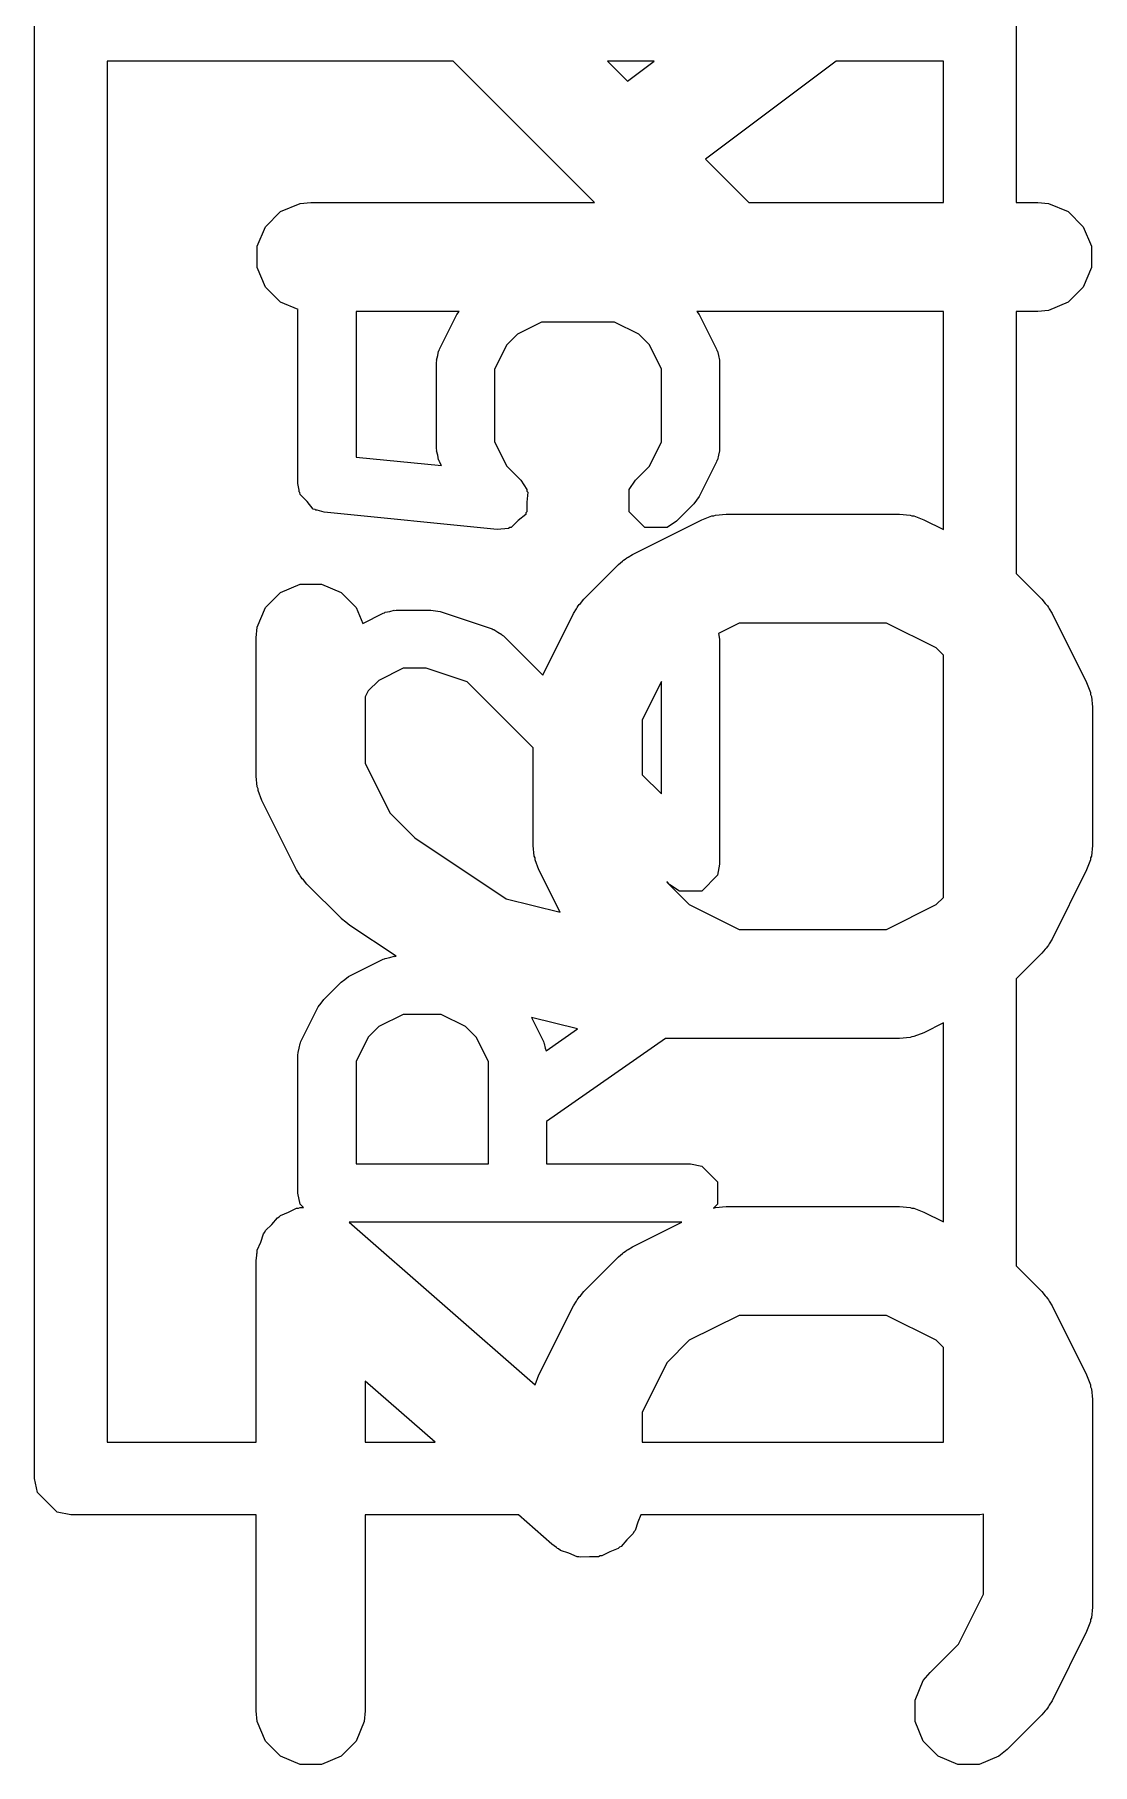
# Model space of a CAD drawing. Extents: x 0.58 to 7.69, y -5.21 to -0.56.
# Drawn here: x 1.9569 to 2.0142, y -2.1282 to -2.0346 of the extents above; entities that cross this region are included whole.
import ezdxf

# ---------------------------------------------------------------- set-up
doc = ezdxf.new("R2010")
doc.units = 0
doc.header["$MEASUREMENT"] = 0
doc.layers.add('BLACK', color=7, linetype='CONTINUOUS')

msp = doc.modelspace()

# ---------------------------------------------------------------- linework, layer by layer
at = {"layer": 'BLACK', "linetype": 'CONTINUOUS'}
for p, q in [((1.95689, -2.112772), (1.95689, -2.034031)), ((2.010039, -2.034031), (2.010039, -2.043658)), ((1.960827, -2.036), (1.960827, -2.110803)), ((1.979553, -2.036), (1.960827, -2.036)), ((1.987212, -2.043658), (1.979553, -2.036)), ((1.987905, -2.036), (1.988993, -2.037088)), ((1.990444, -2.036), (1.987905, -2.036)), ((1.988993, -2.037088), (1.990444, -2.036)), ((2.000287, -2.036), (1.993211, -2.041306)), ((2.006102, -2.036), (2.000287, -2.036)), ((2.006102, -2.043658), (2.006102, -2.036)), ((1.993211, -2.041306), (1.995564, -2.043658)), ((1.970203, -2.044156), (1.971267, -2.043715)), ((1.971267, -2.043715), (1.971843, -2.043658)), ((1.971843, -2.043658), (1.987212, -2.043658)), ((1.995564, -2.043658), (2.006102, -2.043658)), ((2.010039, -2.043658), (2.011213, -2.043658)), ((2.011213, -2.043658), (2.011789, -2.043715)), ((2.011789, -2.043715), (2.012854, -2.044156)), ((1.968947, -2.046035), (1.969388, -2.044971)), ((1.969388, -2.044971), (1.970203, -2.044156)), ((2.012854, -2.044156), (2.013668, -2.044971)), ((2.013668, -2.044971), (2.014109, -2.046035)), ((1.968947, -2.047187), (1.968947, -2.046035)), ((2.014109, -2.046035), (2.014109, -2.047187)), ((1.969388, -2.048252), (1.968947, -2.047187)), ((2.014109, -2.047187), (2.013668, -2.048252)), ((1.970203, -2.049066), (1.969388, -2.048252)), ((2.013668, -2.048252), (2.012854, -2.049066)), ((1.971155, -2.049461), (1.970203, -2.049066)), ((1.971148, -2.049498), (1.971155, -2.049461)), ((1.971148, -2.058872), (1.971148, -2.049498)), ((1.974297, -2.049564), (1.974297, -2.057447)), ((1.97988, -2.049564), (1.974297, -2.049564)), ((1.97975, -2.049731), (1.97988, -2.049564)), ((2.006102, -2.049564), (1.992749, -2.049564)), ((1.992749, -2.049564), (1.992879, -2.049731)), ((2.006102, -2.061377), (2.006102, -2.049564)), ((2.011213, -2.049564), (2.010039, -2.049564)), ((2.010039, -2.049564), (2.010039, -2.063759)), ((2.011789, -2.049507), (2.011213, -2.049564)), ((2.012854, -2.049066), (2.011789, -2.049507)), ((1.978813, -2.051606), (1.97975, -2.049731)), ((1.984343, -2.050136), (1.983029, -2.050793)), ((1.988286, -2.050136), (1.984343, -2.050136)), ((1.9896, -2.050793), (1.988286, -2.050136)), ((1.992879, -2.049731), (1.993816, -2.051606)), ((1.982453, -2.051368), (1.981796, -2.052682)), ((1.983029, -2.050793), (1.982453, -2.051368)), ((1.990176, -2.051369), (1.9896, -2.050793)), ((1.990833, -2.052682), (1.990176, -2.051369)), ((1.978647, -2.05231), (1.978662, -2.052233)), ((1.978647, -2.056997), (1.978647, -2.05231)), ((1.978651, -2.052199), (1.978717, -2.051955)), ((1.978662, -2.052233), (1.978651, -2.052199)), ((1.978717, -2.051955), (1.978767, -2.051708)), ((1.978767, -2.051708), (1.978792, -2.051682)), ((1.978792, -2.051682), (1.978813, -2.051606)), ((1.993816, -2.051606), (1.993837, -2.051682)), ((1.993837, -2.051682), (1.993862, -2.051708)), ((1.993862, -2.051708), (1.993912, -2.051955)), ((1.993912, -2.051955), (1.993978, -2.052199)), ((1.993978, -2.052199), (1.993967, -2.052233)), ((1.993967, -2.052233), (1.993982, -2.05231)), ((1.993982, -2.05231), (1.993982, -2.056997)), ((1.981796, -2.052682), (1.981796, -2.056626)), ((1.990833, -2.056626), (1.990833, -2.052682)), ((1.978662, -2.057075), (1.978647, -2.056997)), ((1.978651, -2.057109), (1.978662, -2.057075)), ((1.978717, -2.057352), (1.978651, -2.057109)), ((1.981796, -2.056626), (1.982453, -2.057939)), ((1.990176, -2.057939), (1.990833, -2.056626)), ((1.993978, -2.057109), (1.993912, -2.057352)), ((1.993982, -2.056997), (1.993967, -2.057075)), ((1.993967, -2.057075), (1.993978, -2.057109)), ((1.974297, -2.057447), (1.978916, -2.057909)), ((1.978767, -2.0576), (1.978717, -2.057352)), ((1.978792, -2.057626), (1.978767, -2.0576)), ((1.978813, -2.057702), (1.978792, -2.057626)), ((1.978916, -2.057909), (1.978813, -2.057702)), ((1.982453, -2.057939), (1.98321, -2.058696)), ((1.989419, -2.058696), (1.990176, -2.057939)), ((1.993816, -2.057702), (1.992879, -2.059576)), ((1.993837, -2.057626), (1.993816, -2.057702)), ((1.993862, -2.0576), (1.993837, -2.057626)), ((1.993912, -2.057352), (1.993862, -2.0576)), ((1.971223, -2.059249), (1.971148, -2.058872)), ((1.98321, -2.058696), (1.983551, -2.059207)), ((1.989078, -2.059207), (1.989419, -2.058696)), ((1.971215, -2.059327), (1.971223, -2.059249)), ((1.971246, -2.059365), (1.971215, -2.059327)), ((1.971267, -2.059475), (1.971246, -2.059365)), ((1.971642, -2.05985), (1.971267, -2.059475)), ((1.971978, -2.06026), (1.971642, -2.05985)), ((1.983551, -2.059207), (1.983551, -2.05929)), ((1.983551, -2.05929), (1.983604, -2.059355)), ((1.983604, -2.059355), (1.983551, -2.059882)), ((1.983551, -2.059882), (1.983551, -2.060412)), ((1.989078, -2.060412), (1.989078, -2.059207)), ((1.992584, -2.059986), (1.991646, -2.060923)), ((1.992724, -2.059776), (1.992584, -2.059986)), ((1.992879, -2.059576), (1.992724, -2.059776)), ((1.972085, -2.060293), (1.971978, -2.06026)), ((1.97212, -2.060327), (1.972085, -2.060293)), ((1.972198, -2.060327), (1.97212, -2.060327)), ((1.972566, -2.060439), (1.972198, -2.060327)), ((1.981939, -2.061376), (1.972566, -2.060439)), ((1.983074, -2.060889), (1.982699, -2.061264)), ((1.983484, -2.060554), (1.983074, -2.060889)), ((1.983492, -2.060471), (1.983484, -2.060554)), ((1.983551, -2.060412), (1.983492, -2.060471)), ((1.98993, -2.061264), (1.989078, -2.060412)), ((1.98927, -2.062718), (1.99302, -2.060843)), ((1.991646, -2.060923), (1.991135, -2.061264)), ((1.99302, -2.060843), (1.993561, -2.060636)), ((1.993561, -2.060636), (1.993666, -2.060629)), ((1.993666, -2.060629), (1.993764, -2.060588)), ((1.993764, -2.060588), (1.99434, -2.060531)), ((1.99434, -2.060531), (2.003714, -2.060531)), ((2.003714, -2.060531), (2.00429, -2.060588)), ((2.00429, -2.060588), (2.004388, -2.060629)), ((2.004388, -2.060629), (2.004494, -2.060636)), ((2.004494, -2.060636), (2.005035, -2.060843)), ((2.005035, -2.060843), (2.006102, -2.061377)), ((1.982551, -2.061317), (1.981939, -2.061376)), ((1.982616, -2.061264), (1.982551, -2.061317)), ((1.982699, -2.061264), (1.982616, -2.061264)), ((1.991135, -2.061264), (1.98993, -2.061264)), ((1.989022, -2.062874), (1.98927, -2.062718)), ((1.986628, -2.065146), (1.988503, -2.063271)), ((1.988503, -2.063271), (1.988729, -2.063085)), ((1.988729, -2.063085), (1.988781, -2.063026)), ((1.988781, -2.063026), (1.988869, -2.06297)), ((1.988869, -2.06297), (1.98895, -2.062904)), ((1.98895, -2.062904), (1.989022, -2.062874)), ((1.970203, -2.064778), (1.971267, -2.064338)), ((1.971267, -2.064338), (1.972419, -2.064338)), ((1.972419, -2.064338), (1.973484, -2.064778)), ((2.010039, -2.063759), (2.011426, -2.065146)), ((1.968947, -2.066658), (1.969388, -2.065593)), ((1.969388, -2.065593), (1.970203, -2.064778)), ((1.973484, -2.064778), (1.974298, -2.065593)), ((1.974298, -2.065593), (1.974656, -2.066456)), ((1.986231, -2.065665), (1.986261, -2.065593)), ((1.986261, -2.065593), (1.986327, -2.065512)), ((1.986327, -2.065512), (1.986383, -2.065423)), ((1.986383, -2.065423), (1.986442, -2.065372)), ((1.986442, -2.065372), (1.986628, -2.065146)), ((2.011426, -2.065146), (2.011612, -2.065372)), ((2.011612, -2.065372), (2.011671, -2.065423)), ((2.011671, -2.065423), (2.011727, -2.065512)), ((2.011727, -2.065512), (2.011794, -2.065593)), ((2.011794, -2.065593), (2.011824, -2.065665)), ((1.974656, -2.066456), (1.975768, -2.0659)), ((1.975768, -2.0659), (1.975844, -2.065879)), ((1.975844, -2.065879), (1.975869, -2.065854)), ((1.975869, -2.065854), (1.976117, -2.065804)), ((1.976117, -2.065804), (1.97636, -2.065738)), ((1.97636, -2.065738), (1.976395, -2.065749)), ((1.976395, -2.065749), (1.976472, -2.065734)), ((1.976472, -2.065734), (1.978347, -2.065734)), ((1.978347, -2.065734), (1.978594, -2.065783)), ((1.978594, -2.065783), (1.978845, -2.065815)), ((1.978845, -2.065815), (1.981657, -2.066752)), ((1.984401, -2.069261), (1.986075, -2.065913)), ((1.986075, -2.065913), (1.986231, -2.065665)), ((1.995037, -2.066437), (1.99392, -2.066996)), ((2.003017, -2.066437), (1.995037, -2.066437)), ((2.005715, -2.067786), (2.003017, -2.066437)), ((2.011824, -2.065665), (2.01198, -2.065913)), ((2.01198, -2.065913), (2.013854, -2.069663)), ((1.968891, -2.067234), (1.968947, -2.066658)), ((1.968891, -2.074733), (1.968891, -2.067234)), ((1.981657, -2.066752), (1.981725, -2.066791)), ((1.981725, -2.066791), (1.981761, -2.066791)), ((1.981761, -2.066791), (1.981971, -2.066931)), ((1.981971, -2.066931), (1.982191, -2.067056)), ((1.982191, -2.067056), (1.982207, -2.067089)), ((1.982207, -2.067089), (1.982272, -2.067132)), ((1.982272, -2.067132), (1.984401, -2.069261)), ((1.99392, -2.066996), (1.993982, -2.067309)), ((1.993982, -2.067309), (1.993982, -2.079495)), ((2.006102, -2.068173), (2.005715, -2.067786)), ((2.006102, -2.081292), (2.006102, -2.068173)), ((1.976844, -2.068883), (1.97553, -2.06954)), ((1.978091, -2.068883), (1.976844, -2.068883)), ((1.980308, -2.069622), (1.978091, -2.068883)), ((1.974954, -2.070116), (1.974796, -2.070432)), ((1.97553, -2.06954), (1.974954, -2.070116)), ((1.983889, -2.073203), (1.980308, -2.069622)), ((1.990833, -2.069603), (1.989794, -2.07168)), ((1.990833, -2.075693), (1.990833, -2.069603)), ((2.013854, -2.069663), (2.014061, -2.070203)), ((2.014061, -2.070203), (2.014069, -2.070309)), ((1.974796, -2.070432), (1.974796, -2.074036)), ((2.014069, -2.070309), (2.014109, -2.070407)), ((2.014109, -2.070407), (2.014166, -2.070983)), ((2.014166, -2.070983), (2.014166, -2.078482)), ((1.989794, -2.07168), (1.989794, -2.074654)), ((1.974796, -2.074036), (1.976145, -2.076733)), ((1.983889, -2.078482), (1.983889, -2.073203)), ((1.968947, -2.075309), (1.968891, -2.074733)), ((1.989794, -2.074654), (1.990833, -2.075693)), ((1.968988, -2.075407), (1.968947, -2.075309)), ((1.968995, -2.075513), (1.968988, -2.075407)), ((1.969202, -2.076053), (1.968995, -2.075513)), ((1.971077, -2.079803), (1.969202, -2.076053)), ((1.976145, -2.076733), (1.977474, -2.078062)), ((1.977474, -2.078062), (1.982429, -2.081366)), ((1.983945, -2.079058), (1.983889, -2.078482)), ((2.014166, -2.078482), (2.014109, -2.079058)), ((1.983986, -2.079156), (1.983945, -2.079058)), ((1.983993, -2.079262), (1.983986, -2.079156)), ((1.9842, -2.079803), (1.983993, -2.079262)), ((1.993982, -2.079495), (1.993862, -2.080097)), ((2.014061, -2.079262), (2.013854, -2.079803)), ((2.014069, -2.079156), (2.014061, -2.079262)), ((2.014109, -2.079058), (2.014069, -2.079156)), ((1.971233, -2.080051), (1.971077, -2.079803)), ((1.971263, -2.080123), (1.971233, -2.080051)), ((1.971329, -2.080204), (1.971263, -2.080123)), ((1.971385, -2.080293), (1.971329, -2.080204)), ((1.971444, -2.080344), (1.971385, -2.080293)), ((1.97163, -2.08057), (1.971444, -2.080344)), ((1.973505, -2.082445), (1.97163, -2.08057)), ((1.985347, -2.082095), (1.9842, -2.079803)), ((1.991294, -2.080608), (1.991117, -2.080432)), ((1.991117, -2.080432), (1.991143, -2.080483)), ((1.991143, -2.080483), (1.99234, -2.08168)), ((1.991805, -2.080949), (1.991294, -2.080608)), ((1.993862, -2.080097), (1.99301, -2.080949)), ((1.993862, -2.080097), (1.993862, -2.080097)), ((2.013854, -2.079803), (2.01198, -2.083552)), ((1.982429, -2.081366), (1.985347, -2.082095)), ((1.99301, -2.080949), (1.991805, -2.080949)), ((1.99301, -2.080949), (1.99301, -2.080949)), ((2.005715, -2.08168), (2.006102, -2.081292)), ((1.973506, -2.082446), (1.973505, -2.082445)), ((1.973507, -2.082447), (1.973506, -2.082446)), ((1.973737, -2.082635), (1.973507, -2.082447)), ((1.99234, -2.08168), (1.995037, -2.083028)), ((2.003017, -2.083028), (2.005715, -2.08168)), ((1.973952, -2.082812), (1.973737, -2.082635)), ((1.973953, -2.082812), (1.973952, -2.082812)), ((1.973955, -2.082814), (1.973953, -2.082812)), ((1.97646, -2.084484), (1.973955, -2.082814)), ((1.995037, -2.083028), (2.003017, -2.083028)), ((2.011426, -2.08432), (2.010039, -2.085707)), ((2.011612, -2.084093), (2.011426, -2.08432)), ((2.011671, -2.084042), (2.011612, -2.084093)), ((2.011727, -2.083953), (2.011671, -2.084042)), ((2.011794, -2.083872), (2.011727, -2.083953)), ((2.011824, -2.0838), (2.011794, -2.083872)), ((2.01198, -2.083552), (2.011824, -2.0838)), ((1.973893, -2.085585), (1.975768, -2.084648)), ((1.975768, -2.084648), (1.975844, -2.084627)), ((1.975844, -2.084627), (1.975869, -2.084601)), ((1.975869, -2.084601), (1.976117, -2.084552)), ((1.976117, -2.084552), (1.97636, -2.084485)), ((1.97636, -2.084485), (1.976395, -2.084497)), ((1.976395, -2.084497), (1.97646, -2.084484)), ((1.972546, -2.086817), (1.973484, -2.08588)), ((1.973484, -2.08588), (1.973694, -2.08574)), ((1.973694, -2.08574), (1.973893, -2.085585)), ((2.010039, -2.085707), (2.010039, -2.101254)), ((1.972251, -2.087227), (1.972406, -2.087027)), ((1.972406, -2.087027), (1.972546, -2.086817)), ((1.971314, -2.089101), (1.972251, -2.087227)), ((1.976844, -2.087631), (1.97553, -2.088288)), ((1.978912, -2.087631), (1.976844, -2.087631)), ((1.980226, -2.088288), (1.978912, -2.087631)), ((1.986288, -2.088418), (1.983788, -2.087793)), ((1.983788, -2.087793), (1.984442, -2.089101)), ((2.006102, -2.088088), (2.005035, -2.088622)), ((2.006102, -2.098872), (2.006102, -2.088088)), ((1.974954, -2.088864), (1.974297, -2.090178)), ((1.97553, -2.088288), (1.974954, -2.088864)), ((1.980802, -2.088864), (1.980226, -2.088288)), ((1.981459, -2.090178), (1.980802, -2.088864)), ((1.984582, -2.089612), (1.986288, -2.088418)), ((1.991042, -2.088934), (1.984608, -2.093438)), ((2.003714, -2.088934), (1.991042, -2.088934)), ((2.00429, -2.088877), (2.003714, -2.088934)), ((2.004388, -2.088837), (2.00429, -2.088877)), ((2.004494, -2.088829), (2.004388, -2.088837)), ((2.005035, -2.088622), (2.004494, -2.088829)), ((1.971148, -2.089806), (1.971163, -2.089728)), ((1.971148, -2.097305), (1.971148, -2.089806)), ((1.971152, -2.089694), (1.971218, -2.089451)), ((1.971163, -2.089728), (1.971152, -2.089694)), ((1.971218, -2.089451), (1.971267, -2.089203)), ((1.971267, -2.089203), (1.971293, -2.089178)), ((1.971293, -2.089178), (1.971314, -2.089101)), ((1.984442, -2.089101), (1.984463, -2.089178)), ((1.984463, -2.089178), (1.984489, -2.089203)), ((1.984489, -2.089203), (1.984538, -2.089451)), ((1.984538, -2.089451), (1.984582, -2.089612)), ((1.974297, -2.090178), (1.974297, -2.09573)), ((1.981459, -2.09573), (1.981459, -2.090178)), ((1.984608, -2.093438), (1.984608, -2.09573)), ((1.974297, -2.09573), (1.981459, -2.09573)), ((1.984608, -2.09573), (1.992407, -2.09573)), ((1.992407, -2.09573), (1.99301, -2.09585)), ((1.99301, -2.09585), (1.993862, -2.096702)), ((1.971267, -2.097907), (1.971148, -2.097305)), ((1.993862, -2.096702), (1.993862, -2.097907)), ((1.970203, -2.098524), (1.970646, -2.098341)), ((1.970646, -2.098341), (1.971076, -2.098128)), ((1.971076, -2.098128), (1.971175, -2.098121)), ((1.971175, -2.098121), (1.971267, -2.098083)), ((1.971443, -2.098083), (1.971267, -2.097907)), ((1.971267, -2.098083), (1.971443, -2.098083)), ((1.993862, -2.097907), (1.993644, -2.098125)), ((1.993644, -2.098125), (1.993666, -2.098124)), ((1.993666, -2.098124), (1.993764, -2.098083)), ((1.993764, -2.098083), (1.99434, -2.098027)), ((1.99434, -2.098027), (2.003714, -2.098027)), ((2.003714, -2.098027), (2.00429, -2.098083)), ((2.00429, -2.098083), (2.004388, -2.098124)), ((2.004388, -2.098124), (2.004494, -2.098131)), ((2.004494, -2.098131), (2.005035, -2.098338)), ((2.005035, -2.098338), (2.006102, -2.098872)), ((1.96935, -2.099431), (1.969388, -2.099339)), ((1.969388, -2.099339), (1.969727, -2.099)), ((1.969727, -2.099), (1.970043, -2.098639)), ((1.970043, -2.098639), (1.970132, -2.098595)), ((1.970132, -2.098595), (1.970203, -2.098524)), ((1.973928, -2.09888), (1.983997, -2.10769)), ((1.991937, -2.09888), (1.973928, -2.09888)), ((1.98927, -2.100213), (1.991937, -2.09888)), ((1.968947, -2.100403), (1.969131, -2.09996)), ((1.969131, -2.09996), (1.969284, -2.099506)), ((1.969284, -2.099506), (1.96935, -2.099431)), ((1.989022, -2.100369), (1.98927, -2.100213)), ((1.968891, -2.100979), (1.968921, -2.100675)), ((1.968891, -2.110803), (1.968891, -2.100979)), ((1.968915, -2.100597), (1.968933, -2.100544)), ((1.968921, -2.100675), (1.968915, -2.100597)), ((1.968933, -2.100544), (1.968947, -2.100403)), ((1.986628, -2.102641), (1.988503, -2.100766)), ((1.988503, -2.100766), (1.988729, -2.10058)), ((1.988729, -2.10058), (1.988781, -2.100521)), ((1.988781, -2.100521), (1.988869, -2.100465)), ((1.988869, -2.100465), (1.98895, -2.100399)), ((1.98895, -2.100399), (1.989022, -2.100369)), ((2.010039, -2.101254), (2.011426, -2.102641)), ((1.986231, -2.10316), (1.986261, -2.103088)), ((1.986261, -2.103088), (1.986327, -2.103007)), ((1.986327, -2.103007), (1.986383, -2.102919)), ((1.986383, -2.102919), (1.986442, -2.102867)), ((1.986442, -2.102867), (1.986628, -2.102641)), ((2.011426, -2.102641), (2.011612, -2.102867)), ((2.011612, -2.102867), (2.011671, -2.102919)), ((2.011671, -2.102919), (2.011727, -2.103007)), ((2.011727, -2.103007), (2.011794, -2.103088)), ((2.011794, -2.103088), (2.011824, -2.10316)), ((1.9842, -2.107158), (1.986075, -2.103408)), ((1.986075, -2.103408), (1.986231, -2.10316)), ((1.995037, -2.103932), (1.99234, -2.105281)), ((2.003017, -2.103932), (1.995037, -2.103932)), ((2.005715, -2.105281), (2.003017, -2.103932)), ((2.011824, -2.10316), (2.01198, -2.103408)), ((2.01198, -2.103408), (2.013854, -2.107158)), ((1.99234, -2.105281), (1.991143, -2.106478)), ((2.006102, -2.105669), (2.005715, -2.105281)), ((2.006102, -2.110803), (2.006102, -2.105669)), ((1.991143, -2.106478), (1.989794, -2.109175)), ((1.978586, -2.110803), (1.974796, -2.107487)), ((1.974796, -2.107487), (1.974796, -2.110803)), ((1.983997, -2.10769), (1.9842, -2.107158)), ((2.013854, -2.107158), (2.014061, -2.107699)), ((2.014061, -2.107699), (2.014069, -2.107804)), ((2.014069, -2.107804), (2.014109, -2.107902)), ((2.014109, -2.107902), (2.014166, -2.108478)), ((2.014166, -2.108478), (2.014166, -2.119727)), ((1.989794, -2.109175), (1.989794, -2.110803)), ((1.960827, -2.110803), (1.968891, -2.110803)), ((1.974796, -2.110803), (1.978586, -2.110803)), ((1.989794, -2.110803), (2.006102, -2.110803)), ((1.95704, -2.113525), (1.95689, -2.112772)), ((1.958105, -2.11459), (1.95704, -2.113525)), ((1.958858, -2.11474), (1.958105, -2.11459)), ((1.968891, -2.11474), (1.958858, -2.11474)), ((1.968891, -2.125351), (1.968891, -2.11474)), ((1.983086, -2.11474), (1.974796, -2.11474)), ((1.974796, -2.11474), (1.974796, -2.125351)), ((1.984897, -2.116325), (1.983086, -2.11474)), ((1.989554, -2.115122), (1.9894, -2.115576)), ((1.989712, -2.11474), (1.989554, -2.115122)), ((2.008071, -2.11474), (1.989712, -2.11474)), ((2.008261, -2.114702), (2.008071, -2.11474)), ((2.008261, -2.11903), (2.008261, -2.114702)), ((1.988957, -2.116082), (1.988642, -2.116443)), ((1.989296, -2.115743), (1.988957, -2.116082)), ((1.989335, -2.115651), (1.989296, -2.115743)), ((1.9894, -2.115576), (1.989335, -2.115651)), ((1.985146, -2.116503), (1.984897, -2.116325)), ((1.985201, -2.116558), (1.985146, -2.116503)), ((1.985253, -2.116579), (1.985201, -2.116558)), ((1.985368, -2.116662), (1.985253, -2.116579)), ((1.985822, -2.116815), (1.985368, -2.116662)), ((1.986265, -2.116999), (1.985822, -2.116815)), ((1.986365, -2.116999), (1.986265, -2.116999)), ((1.986459, -2.117031), (1.986365, -2.116999)), ((1.986938, -2.116999), (1.986459, -2.117031)), ((1.987417, -2.116999), (1.986938, -2.116999)), ((1.987509, -2.116961), (1.987417, -2.116999)), ((1.987609, -2.116954), (1.987509, -2.116961)), ((1.988039, -2.116741), (1.987609, -2.116954)), ((1.988482, -2.116558), (1.988039, -2.116741)), ((1.988552, -2.116487), (1.988482, -2.116558)), ((1.988642, -2.116443), (1.988552, -2.116487)), ((2.006912, -2.121727), (2.008261, -2.11903)), ((2.014166, -2.119727), (2.014109, -2.120303)), ((2.014061, -2.120507), (2.013854, -2.121048)), ((2.014069, -2.120401), (2.014061, -2.120507)), ((2.014109, -2.120303), (2.014069, -2.120401)), ((2.005376, -2.123263), (2.006912, -2.121727)), ((2.013854, -2.121048), (2.01198, -2.124797)), ((2.005009, -2.123711), (2.005376, -2.123263)), ((2.004568, -2.124775), (2.005009, -2.123711)), ((1.968947, -2.125927), (1.968891, -2.125351)), ((1.974796, -2.125351), (1.974739, -2.125927)), ((2.004568, -2.125927), (2.004568, -2.124775)), ((2.011426, -2.125564), (2.009552, -2.127439)), ((2.011612, -2.125338), (2.011426, -2.125564)), ((2.011671, -2.125287), (2.011612, -2.125338)), ((2.011727, -2.125198), (2.011671, -2.125287)), ((2.011794, -2.125117), (2.011727, -2.125198)), ((2.011824, -2.125045), (2.011794, -2.125117)), ((2.01198, -2.124797), (2.011824, -2.125045)), ((1.969388, -2.126992), (1.968947, -2.125927)), ((1.974739, -2.125927), (1.974298, -2.126992)), ((2.005009, -2.126992), (2.004568, -2.125927)), ((1.970203, -2.127806), (1.969388, -2.126992)), ((1.974298, -2.126992), (1.973484, -2.127806)), ((2.005823, -2.127806), (2.005009, -2.126992)), ((2.009552, -2.127439), (2.009104, -2.127806)), ((1.971267, -2.128247), (1.970203, -2.127806)), ((1.972419, -2.128247), (1.971267, -2.128247)), ((1.973484, -2.127806), (1.972419, -2.128247)), ((2.006888, -2.128247), (2.005823, -2.127806)), ((2.00804, -2.128247), (2.006888, -2.128247)), ((2.009104, -2.127806), (2.00804, -2.128247))]:
    msp.add_line(p, q, dxfattribs=at)

doc.saveas('drawing.dxf')
